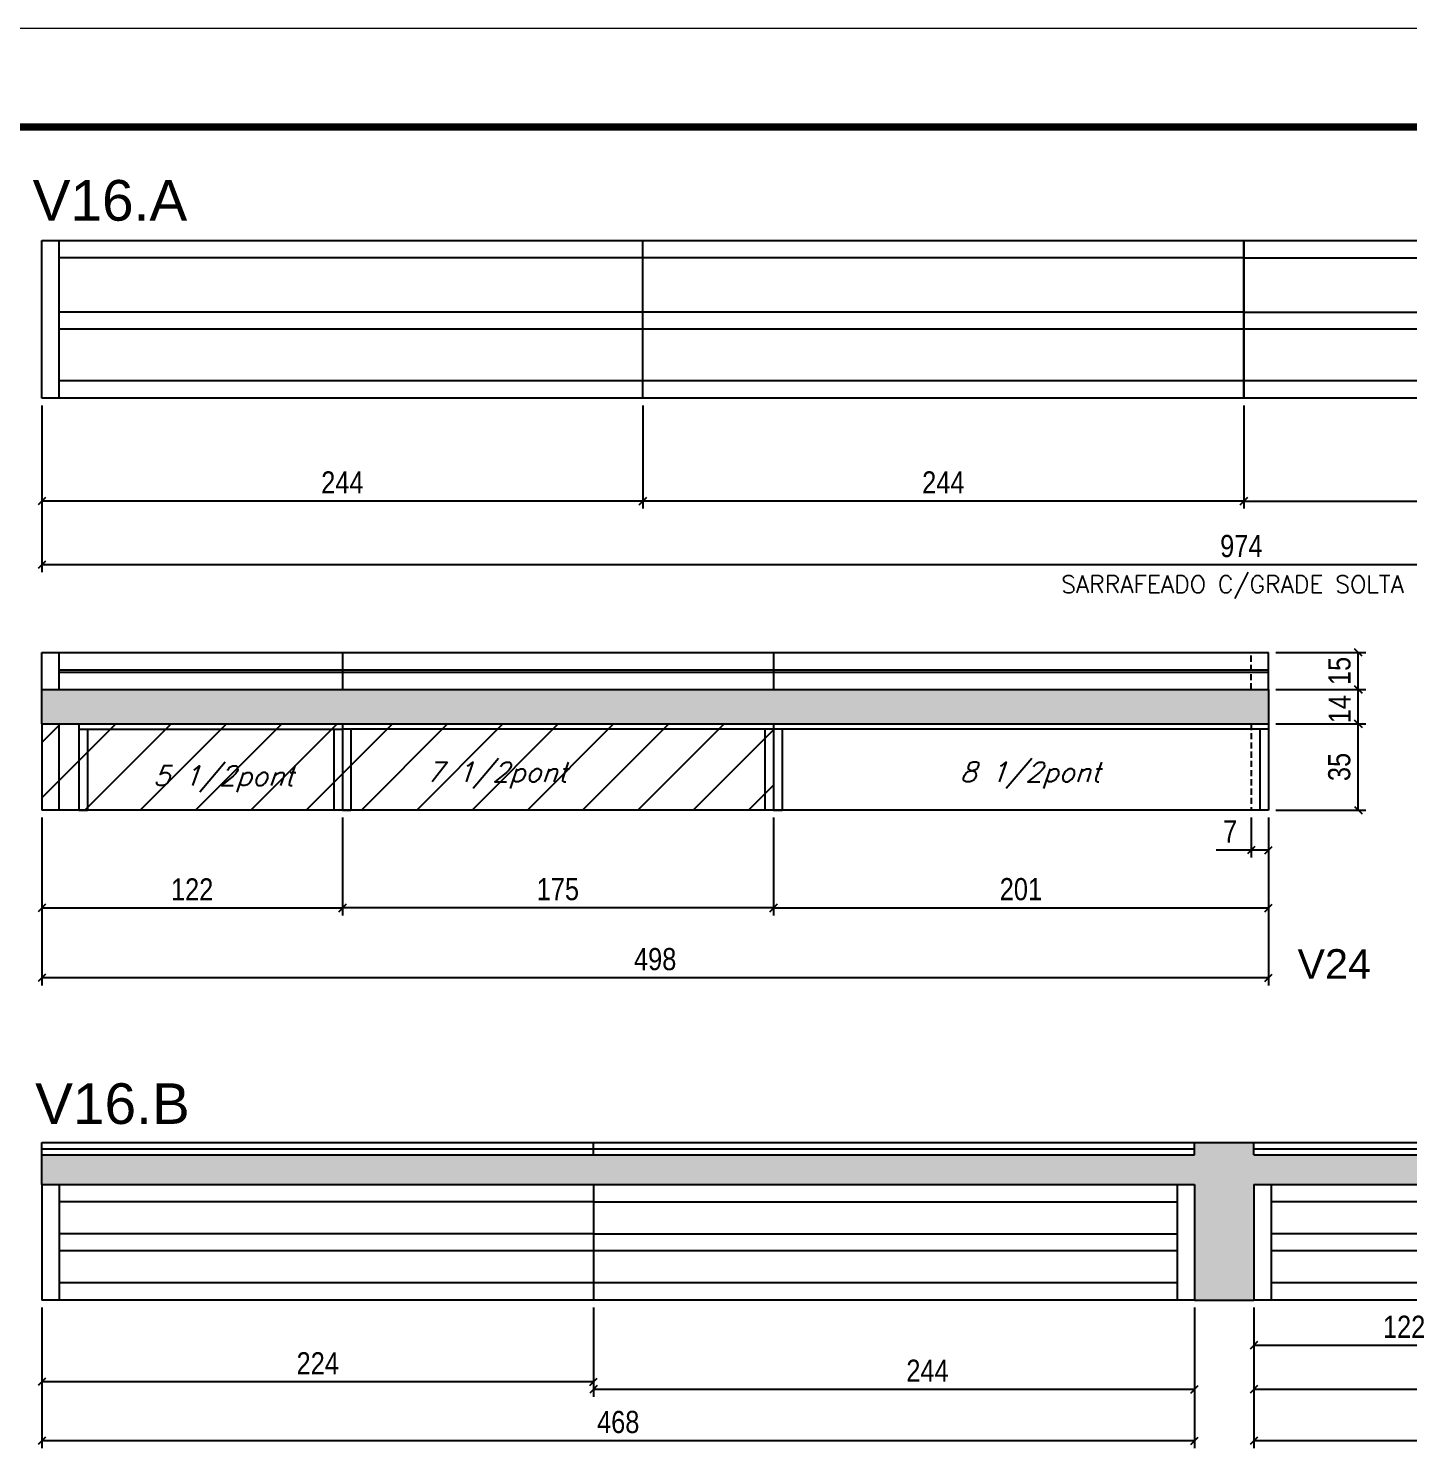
# Model space of a CAD drawing. Extents: x -10448 to -1189, y -11772 to 17235.
# Drawn here: x -6837 to -6277, y 10523 to 11101 of the extents above; entities that cross this region are included whole.
import ezdxf

# ---------------------------------------------------------------- set-up
doc = ezdxf.new("R2010")
doc.units = 0
doc.linetypes.add('DASHED', pattern=[0.75, 0.5, -0.25])
doc.linetypes.add('HIDDEN', pattern=[0.375, 0.25, -0.125])
for name, color, linetype in [('5', 5, 'Continuous'), ('COTA', 241, 'Continuous'), ('NOMENCLATURA', 7, 'Continuous'), ('Painéis', 200, 'Continuous'), ('Reaproveitamento', 251, 'Continuous'), ('SARR_2.2x7', 40, 'Continuous'), ('SARR_3.5x7', 81, 'Continuous'), ('SARR_EDITAR', 141, 'Continuous'), ('texto', 7, 'Continuous')]:
    doc.layers.add(name, color=color, linetype=linetype)
doc.layers.add('Folhas', color=255, linetype='Continuous', lineweight=9)
doc.layers.add('SARRAFO DE PRESSAO', color=251, linetype='DASHED', lineweight=9)
doc.styles.add('COTA TECNICA', font='techl___.ttf', dxfattribs={"height": 10})
doc.styles.add('COTA TECNICA-50', font='techl___.ttf', dxfattribs={"height": 9})
doc.styles.add('Romans', font='romans.shx')
doc.styles.get("Standard").update_dxf_attribs({"font": 'arial.ttf'})
doc.dimstyles.new('COTA PAINEL-50', dxfattribs={"dimtxt": 9, "dimasz": 3, "dimexe": 3, "dimexo": 3, "dimgap": 3, "dimtad": 1, "dimdec": 1, "dimzin": 12, "dimdsep": 46, "dimtxsty": 'COTA TECNICA-50', "dimblk1": 'OBLIQUE', "dimblk2": 'OBLIQUE', "dimsah": 1, "dimcen": 0.9, "dimclrd": 4, "dimclre": 4, "dimclrt": 240, "dimadec": 1, "dimazin": 3, "dimtfac": 1, "dimtdec": 1, "dimtmove": 0, "dimatfit": 3, "dimfxl": 1, "dimtolj": 1, "dimtzin": 12, "dimarcsym": 0})
doc.dimstyles.new('PAINEL', dxfattribs={"dimtxt": 10, "dimasz": 3, "dimexe": 3, "dimexo": 3, "dimgap": 3, "dimtad": 1, "dimdec": 1, "dimzin": 12, "dimdsep": 46, "dimtxsty": 'COTA TECNICA', "dimblk1": 'OBLIQUE', "dimblk2": 'OBLIQUE', "dimsah": 1, "dimcen": 0.9, "dimclrd": 4, "dimclre": 4, "dimclrt": 240, "dimadec": 1, "dimazin": 3, "dimtfac": 1, "dimtdec": 1, "dimtmove": 0, "dimatfit": 3, "dimfxl": 1, "dimtolj": 1, "dimtzin": 12, "dimarcsym": 0})
pattern_1 = [(50, (-139469.2827, -18395.9775), (5.46554007, -0.47817257), [0.5715, -6.2865]), (355, (-139469.2827, -18395.9775), (-1.05730264, 5.73170536), [0.4572, -5.02921753]), (100.4514447, (-139468.827, -18396.0174), (4.40823741, 5.25353256), [0.48570026, -5.34270734]), (46.1842, (-139469.283, -18394.4535), (8.13237123, -1.26126984), [0.85725, -9.42975]), (96.6355576, (-139468.605, -18394.559), (7.122124, 7.42278374), [0.7285507, -8.01406824]), (351.184151, (-139469.283, -18394.4535), (7.122124, 7.42278374), [0.685799, -7.54379196]), (21, (-139468.5207, -18394.8345), (4.54843174, -3.06795595), [0.5715, -6.2865]), (326, (-139468.5207, -18394.8345), (1.85406085, 5.52563898), [0.4572, -5.0292]), (71.451445, (-139468.1417, -18395.09), (6.40249258, 2.45768307), [0.48570026, -5.34269813]), (37.5, (-139469.2827, -18395.9775), (0.092658098, 2.536651166), [0, -4.96824, 0, -5.1054, 0, -5.04825]), (7.5, (-139469.2827, -18395.9775), (2.004589875, 3.005417245), [0, -2.91084, 0, -4.85394, 0, -1.92405]), (327.5, (-139470.982, -18395.9775), (4.067717855, -0.17186232), [0, -1.905, 0, -5.9436, 0, -7.8867]), (317.5, (-139471.744, -18395.9775), (4.44387544, 0.76279473), [0, -2.4765, 0, -3.94716, 0, -5.6007])]
pattern_2 = [(45, (-139469.283, -18395.978), (-11.2253202, 11.2253202), [])]

# ---------------------------------------------------------------- blocks, each defined once
blk = doc.blocks.new('9999999999')
at = {"layer": 'Folhas'}
blk.add_lwpolyline([(98138.98, 34190.21), (99623.98, 34190.21), (99623.98, 35240.21), (98138.98, 35240.21)], close=True, dxfattribs=at)
at = {"layer": 'Folhas', "color": 30, "const_width": 3}
blk.add_lwpolyline([(98213.98, 34230.21), (99583.98, 34230.21), (99583.98, 35200.21), (98213.98, 35200.21)], close=True, dxfattribs=at)
blk = doc.blocks.new('_Oblique')
at = {"color": 0, "linetype": 'ByBlock', "lineweight": -2}
blk.add_line((-0.5, -0.5), (0.5, 0.5), dxfattribs=at)
blk = doc.blocks.new('*D413')
at = {"layer": 'COTA', "color": 4, "linetype": 'ByBlock', "lineweight": -2, "transparency": 16777216}
for p, q in [((-6831.78, 10582.02), (-6831.78, 10548.85)), ((-6607.78, 10582.02), (-6607.78, 10548.85)), ((-6607.78, 10551.85), (-6831.78, 10551.85))]:
    blk.add_line(p, q, dxfattribs=at)
at = {"layer": 'Defpoints', "color": 0, "linetype": 'ByBlock', "transparency": 16777216}
for p in [(-6831.78, 10585.02), (-6607.78, 10585.02), (-6831.78, 10551.85)]:
    blk.add_point(p, dxfattribs=at)
at = {"layer": 'COTA', "color": 4, "linetype": 'ByBlock', "lineweight": -2, "transparency": 16777216, "xscale": 3, "yscale": 3, "zscale": 3, "rotation": 180}
blk.add_blockref('_Oblique', (-6831.78, 10551.85), dxfattribs=at)
at = {"layer": 'COTA', "color": 4, "linetype": 'ByBlock', "lineweight": -2, "transparency": 16777216, "xscale": 3, "yscale": 3, "zscale": 3}
blk.add_blockref('_Oblique', (-6607.78, 10551.85), dxfattribs=at)
at = {"layer": 'COTA', "color": 240, "linetype": 'ByBlock', "transparency": 16777216, "insert": (-6719.78, 10559.41), "char_height": 9, "attachment_point": 5, "style": 'COTA TECNICA-50'}
blk.add_mtext('\\A1;224', dxfattribs=at)
blk = doc.blocks.new('*D414')
at = {"layer": 'COTA', "color": 4, "linetype": 'ByBlock', "lineweight": -2, "transparency": 16777216}
for p, q in [((-6607.78, 10582.02), (-6607.78, 10545.85)), ((-6363.78, 10582.02), (-6363.78, 10545.85)), ((-6607.78, 10548.85), (-6363.78, 10548.85))]:
    blk.add_line(p, q, dxfattribs=at)
at = {"layer": 'Defpoints', "color": 0, "linetype": 'ByBlock', "transparency": 16777216}
for p in [(-6607.78, 10585.02), (-6363.78, 10585.02), (-6363.78, 10548.85)]:
    blk.add_point(p, dxfattribs=at)
at = {"layer": 'COTA', "color": 4, "linetype": 'ByBlock', "lineweight": -2, "transparency": 16777216, "xscale": 3, "yscale": 3, "zscale": 3, "rotation": 180}
blk.add_blockref('_Oblique', (-6607.78, 10548.85), dxfattribs=at)
at = {"layer": 'COTA', "color": 4, "linetype": 'ByBlock', "lineweight": -2, "transparency": 16777216, "xscale": 3, "yscale": 3, "zscale": 3}
blk.add_blockref('_Oblique', (-6363.78, 10548.85), dxfattribs=at)
at = {"layer": 'COTA', "color": 240, "linetype": 'ByBlock', "transparency": 16777216, "insert": (-6472.2, 10556.41), "char_height": 9, "attachment_point": 5, "style": 'COTA TECNICA-50'}
blk.add_mtext('\\A1;244', dxfattribs=at)
blk = doc.blocks.new('*D1485')
at = {"layer": 'COTA', "color": 4, "linetype": 'ByBlock', "lineweight": -2, "transparency": 16777216}
for p, q in [((-6831.78, 10582.02), (-6831.78, 10524.92)), ((-6363.78, 10582.02), (-6363.78, 10524.92)), ((-6363.78, 10527.92), (-6831.78, 10527.92))]:
    blk.add_line(p, q, dxfattribs=at)
at = {"layer": 'Defpoints', "color": 0, "linetype": 'ByBlock', "transparency": 16777216}
for p in [(-6831.78, 10585.02), (-6363.78, 10585.02), (-6831.78, 10527.92)]:
    blk.add_point(p, dxfattribs=at)
at = {"layer": 'COTA', "color": 4, "linetype": 'ByBlock', "lineweight": -2, "transparency": 16777216, "xscale": 3, "yscale": 3, "zscale": 3, "rotation": 180}
blk.add_blockref('_Oblique', (-6831.78, 10527.92), dxfattribs=at)
at = {"layer": 'COTA', "color": 4, "linetype": 'ByBlock', "lineweight": -2, "transparency": 16777216, "xscale": 3, "yscale": 3, "zscale": 3}
blk.add_blockref('_Oblique', (-6363.78, 10527.92), dxfattribs=at)
at = {"layer": 'COTA', "color": 240, "linetype": 'ByBlock', "transparency": 16777216, "insert": (-6597.78, 10535.53), "char_height": 9, "attachment_point": 5, "style": 'COTA TECNICA-50'}
blk.add_mtext('\\A1;468', dxfattribs=at)
blk = doc.blocks.new('*D417')
at = {"layer": 'COTA', "color": 4, "linetype": 'ByBlock', "lineweight": -2, "transparency": 16777216}
for p, q in [((-6339.69, 10582.02), (-6339.69, 10563.7)), ((-6217.69, 10582.02), (-6217.69, 10563.7)), ((-6217.69, 10566.7), (-6339.69, 10566.7))]:
    blk.add_line(p, q, dxfattribs=at)
at = {"layer": 'Defpoints', "color": 0, "linetype": 'ByBlock', "transparency": 16777216}
for p in [(-6339.69, 10585.02), (-6217.69, 10585.02), (-6339.69, 10566.7)]:
    blk.add_point(p, dxfattribs=at)
at = {"layer": 'COTA', "color": 4, "linetype": 'ByBlock', "lineweight": -2, "transparency": 16777216, "xscale": 3, "yscale": 3, "zscale": 3, "rotation": 180}
blk.add_blockref('_Oblique', (-6339.69, 10566.7), dxfattribs=at)
at = {"layer": 'COTA', "color": 4, "linetype": 'ByBlock', "lineweight": -2, "transparency": 16777216, "xscale": 3, "yscale": 3, "zscale": 3}
blk.add_blockref('_Oblique', (-6217.69, 10566.7), dxfattribs=at)
at = {"layer": 'COTA', "color": 240, "linetype": 'ByBlock', "transparency": 16777216, "insert": (-6278.69, 10574.25), "char_height": 9, "attachment_point": 5, "style": 'COTA TECNICA-50'}
blk.add_mtext('\\A1;122', dxfattribs=at)
blk = doc.blocks.new('*D1487')
at = {"layer": 'COTA', "color": 4, "linetype": 'ByBlock', "lineweight": -2, "transparency": 16777216}
for p, q in [((-6339.69, 10582.02), (-6339.69, 10524.92)), ((-5882.19, 10582.02), (-5882.19, 10524.92)), ((-5882.19, 10527.92), (-6339.69, 10527.92))]:
    blk.add_line(p, q, dxfattribs=at)
at = {"layer": 'Defpoints', "color": 0, "linetype": 'ByBlock', "transparency": 16777216}
for p in [(-6339.69, 10585.02), (-5882.19, 10585.02), (-6339.69, 10527.92)]:
    blk.add_point(p, dxfattribs=at)
at = {"layer": 'COTA', "color": 4, "linetype": 'ByBlock', "lineweight": -2, "transparency": 16777216, "xscale": 3, "yscale": 3, "zscale": 3, "rotation": 180}
blk.add_blockref('_Oblique', (-6339.69, 10527.92), dxfattribs=at)
at = {"layer": 'COTA', "color": 4, "linetype": 'ByBlock', "lineweight": -2, "transparency": 16777216, "xscale": 3, "yscale": 3, "zscale": 3}
blk.add_blockref('_Oblique', (-5882.19, 10527.92), dxfattribs=at)
at = {"layer": 'COTA', "color": 240, "linetype": 'ByBlock', "transparency": 16777216, "insert": (-6110.94, 10535.52), "char_height": 9, "attachment_point": 5, "style": 'COTA TECNICA-50'}
blk.add_mtext('\\A1;457.5', dxfattribs=at)
blk = doc.blocks.new('*D422')
at = {"layer": 'COTA', "color": 4, "linetype": 'ByBlock', "lineweight": -2, "transparency": 16777216}
for p, q in [((-6709.78, 10781.02), (-6709.78, 10741.27)), ((-6534.78, 10781.02), (-6534.78, 10741.27)), ((-6534.78, 10744.27), (-6709.78, 10744.27))]:
    blk.add_line(p, q, dxfattribs=at)
at = {"layer": 'Defpoints', "color": 0, "linetype": 'ByBlock', "transparency": 16777216}
for p in [(-6709.78, 10784.02), (-6534.78, 10784.02), (-6709.78, 10744.27)]:
    blk.add_point(p, dxfattribs=at)
at = {"layer": 'COTA', "color": 4, "linetype": 'ByBlock', "lineweight": -2, "transparency": 16777216, "xscale": 3, "yscale": 3, "zscale": 3, "rotation": 180}
blk.add_blockref('_Oblique', (-6709.78, 10744.27), dxfattribs=at)
at = {"layer": 'COTA', "color": 4, "linetype": 'ByBlock', "lineweight": -2, "transparency": 16777216, "xscale": 3, "yscale": 3, "zscale": 3}
blk.add_blockref('_Oblique', (-6534.78, 10744.27), dxfattribs=at)
at = {"layer": 'COTA', "color": 240, "linetype": 'ByBlock', "transparency": 16777216, "insert": (-6622.28, 10751.87), "char_height": 9, "attachment_point": 5, "style": 'COTA TECNICA-50'}
blk.add_mtext('\\A1;175', dxfattribs=at)
blk = doc.blocks.new('*D423')
at = {"layer": 'COTA', "color": 4, "linetype": 'ByBlock', "lineweight": -2, "transparency": 16777216}
for p, q in [((-6534.78, 10781.02), (-6534.78, 10741.27)), ((-6333.78, 10781.02), (-6333.78, 10741.27)), ((-6534.78, 10744.27), (-6333.78, 10744.27))]:
    blk.add_line(p, q, dxfattribs=at)
at = {"layer": 'Defpoints', "color": 0, "linetype": 'ByBlock', "transparency": 16777216}
for p in [(-6534.78, 10784.02), (-6333.78, 10784.02), (-6333.78, 10744.27)]:
    blk.add_point(p, dxfattribs=at)
at = {"layer": 'COTA', "color": 4, "linetype": 'ByBlock', "lineweight": -2, "transparency": 16777216, "xscale": 3, "yscale": 3, "zscale": 3, "rotation": 180}
blk.add_blockref('_Oblique', (-6534.78, 10744.27), dxfattribs=at)
at = {"layer": 'COTA', "color": 4, "linetype": 'ByBlock', "lineweight": -2, "transparency": 16777216, "xscale": 3, "yscale": 3, "zscale": 3}
blk.add_blockref('_Oblique', (-6333.78, 10744.27), dxfattribs=at)
at = {"layer": 'COTA', "color": 240, "linetype": 'ByBlock', "transparency": 16777216, "insert": (-6434.28, 10751.86), "char_height": 9, "attachment_point": 5, "style": 'COTA TECNICA-50'}
blk.add_mtext('\\A1;201', dxfattribs=at)
blk = doc.blocks.new('*D425')
at = {"layer": 'COTA', "color": 4, "linetype": 'ByBlock', "lineweight": -2, "transparency": 16777216}
for p, q in [((-6831.78, 10781.02), (-6831.78, 10741.27)), ((-6709.78, 10781.02), (-6709.78, 10741.27)), ((-6831.78, 10744.27), (-6709.78, 10744.27))]:
    blk.add_line(p, q, dxfattribs=at)
at = {"layer": 'Defpoints', "color": 0, "linetype": 'ByBlock', "transparency": 16777216}
for p in [(-6831.78, 10784.02), (-6709.78, 10784.02), (-6709.78, 10744.27)]:
    blk.add_point(p, dxfattribs=at)
at = {"layer": 'COTA', "color": 4, "linetype": 'ByBlock', "lineweight": -2, "transparency": 16777216, "xscale": 3, "yscale": 3, "zscale": 3, "rotation": 180}
blk.add_blockref('_Oblique', (-6831.78, 10744.27), dxfattribs=at)
at = {"layer": 'COTA', "color": 4, "linetype": 'ByBlock', "lineweight": -2, "transparency": 16777216, "xscale": 3, "yscale": 3, "zscale": 3}
blk.add_blockref('_Oblique', (-6709.78, 10744.27), dxfattribs=at)
at = {"layer": 'COTA', "color": 240, "linetype": 'ByBlock', "transparency": 16777216, "insert": (-6770.78, 10751.82), "char_height": 9, "attachment_point": 5, "style": 'COTA TECNICA-50'}
blk.add_mtext('\\A1;122', dxfattribs=at)
blk = doc.blocks.new('*D426')
at = {"layer": 'COTA', "color": 4, "linetype": 'ByBlock', "lineweight": -2, "transparency": 16777216}
for p, q in [((-6831.78, 10948.24), (-6831.78, 10906.49)), ((-6587.78, 10948.24), (-6587.78, 10906.49)), ((-6587.78, 10909.49), (-6831.78, 10909.49))]:
    blk.add_line(p, q, dxfattribs=at)
at = {"layer": 'Defpoints', "color": 0, "linetype": 'ByBlock', "transparency": 16777216}
for p in [(-6831.78, 10951.24), (-6587.78, 10951.24), (-6831.78, 10909.49)]:
    blk.add_point(p, dxfattribs=at)
at = {"layer": 'COTA', "color": 4, "linetype": 'ByBlock', "lineweight": -2, "transparency": 16777216, "xscale": 3, "yscale": 3, "zscale": 3, "rotation": 180}
blk.add_blockref('_Oblique', (-6831.78, 10909.49), dxfattribs=at)
at = {"layer": 'COTA', "color": 4, "linetype": 'ByBlock', "lineweight": -2, "transparency": 16777216, "xscale": 3, "yscale": 3, "zscale": 3}
blk.add_blockref('_Oblique', (-6587.78, 10909.49), dxfattribs=at)
at = {"layer": 'COTA', "color": 240, "linetype": 'ByBlock', "transparency": 16777216, "insert": (-6709.78, 10917.06), "char_height": 9, "attachment_point": 5, "style": 'COTA TECNICA-50'}
blk.add_mtext('\\A1;244', dxfattribs=at)
blk = doc.blocks.new('*D427')
at = {"layer": 'COTA', "color": 4, "linetype": 'ByBlock', "lineweight": -2, "transparency": 16777216}
for p, q in [((-6343.78, 10948.24), (-6343.78, 10906.49)), ((-6099.78, 10948.24), (-6099.78, 10906.49)), ((-6343.78, 10909.49), (-6099.78, 10909.49))]:
    blk.add_line(p, q, dxfattribs=at)
at = {"layer": 'Defpoints', "color": 0, "linetype": 'ByBlock', "transparency": 16777216}
for p in [(-6343.78, 10951.24), (-6099.78, 10951.24), (-6099.78, 10909.49)]:
    blk.add_point(p, dxfattribs=at)
at = {"layer": 'COTA', "color": 4, "linetype": 'ByBlock', "lineweight": -2, "transparency": 16777216, "xscale": 3, "yscale": 3, "zscale": 3, "rotation": 180}
blk.add_blockref('_Oblique', (-6343.78, 10909.49), dxfattribs=at)
at = {"layer": 'COTA', "color": 4, "linetype": 'ByBlock', "lineweight": -2, "transparency": 16777216, "xscale": 3, "yscale": 3, "zscale": 3}
blk.add_blockref('_Oblique', (-6099.78, 10909.49), dxfattribs=at)
at = {"layer": 'COTA', "color": 240, "linetype": 'ByBlock', "transparency": 16777216, "insert": (-6221.78, 10917.06), "char_height": 9, "attachment_point": 5, "style": 'COTA TECNICA-50'}
blk.add_mtext('\\A1;244', dxfattribs=at)
blk = doc.blocks.new('*D1488')
at = {"layer": 'COTA', "color": 4, "linetype": 'ByBlock', "lineweight": -2, "transparency": 16777216}
for p, q in [((-6587.78, 10948.24), (-6587.78, 10906.49)), ((-6343.78, 10948.24), (-6343.78, 10906.49)), ((-6343.78, 10909.49), (-6587.78, 10909.49))]:
    blk.add_line(p, q, dxfattribs=at)
at = {"layer": 'Defpoints', "color": 0, "linetype": 'ByBlock', "transparency": 16777216}
for p in [(-6587.78, 10951.24), (-6343.78, 10951.24), (-6587.78, 10909.49)]:
    blk.add_point(p, dxfattribs=at)
at = {"layer": 'COTA', "color": 4, "linetype": 'ByBlock', "lineweight": -2, "transparency": 16777216, "xscale": 3, "yscale": 3, "zscale": 3, "rotation": 180}
blk.add_blockref('_Oblique', (-6587.78, 10909.49), dxfattribs=at)
at = {"layer": 'COTA', "color": 4, "linetype": 'ByBlock', "lineweight": -2, "transparency": 16777216, "xscale": 3, "yscale": 3, "zscale": 3}
blk.add_blockref('_Oblique', (-6343.78, 10909.49), dxfattribs=at)
at = {"layer": 'COTA', "color": 240, "linetype": 'ByBlock', "transparency": 16777216, "insert": (-6465.78, 10917.06), "char_height": 9, "attachment_point": 5, "style": 'COTA TECNICA-50'}
blk.add_mtext('\\A1;244', dxfattribs=at)
blk = doc.blocks.new('*D1489')
at = {"layer": 'COTA', "color": 4, "linetype": 'ByBlock', "lineweight": -2, "transparency": 16777216}
for p, q in [((-6831.78, 10781.02), (-6831.78, 10712.87)), ((-6333.78, 10781.02), (-6333.78, 10712.87)), ((-6333.78, 10715.87), (-6831.78, 10715.87))]:
    blk.add_line(p, q, dxfattribs=at)
at = {"layer": 'Defpoints', "color": 0, "linetype": 'ByBlock', "transparency": 16777216}
for p in [(-6831.78, 10784.02), (-6333.78, 10784.02), (-6831.78, 10715.87)]:
    blk.add_point(p, dxfattribs=at)
at = {"layer": 'COTA', "color": 4, "linetype": 'ByBlock', "lineweight": -2, "transparency": 16777216, "xscale": 3, "yscale": 3, "zscale": 3, "rotation": 180}
blk.add_blockref('_Oblique', (-6831.78, 10715.87), dxfattribs=at)
at = {"layer": 'COTA', "color": 4, "linetype": 'ByBlock', "lineweight": -2, "transparency": 16777216, "xscale": 3, "yscale": 3, "zscale": 3}
blk.add_blockref('_Oblique', (-6333.78, 10715.87), dxfattribs=at)
at = {"layer": 'COTA', "color": 240, "linetype": 'ByBlock', "transparency": 16777216, "insert": (-6582.78, 10723.46), "char_height": 9, "attachment_point": 5, "style": 'COTA TECNICA-50'}
blk.add_mtext('\\A1;498', dxfattribs=at)
blk = doc.blocks.new('*D1490')
at = {"layer": 'COTA', "color": 4, "linetype": 'ByBlock', "lineweight": -2, "transparency": 16777216}
for p, q in [((-6831.78, 10948.24), (-6831.78, 10880.59)), ((-5857.78, 10948.24), (-5857.78, 10880.59)), ((-5857.78, 10883.59), (-6831.78, 10883.59))]:
    blk.add_line(p, q, dxfattribs=at)
at = {"layer": 'Defpoints', "color": 0, "linetype": 'ByBlock', "transparency": 16777216}
for p in [(-6831.78, 10951.24), (-5857.78, 10951.24), (-6831.78, 10883.59)]:
    blk.add_point(p, dxfattribs=at)
at = {"layer": 'COTA', "color": 4, "linetype": 'ByBlock', "lineweight": -2, "transparency": 16777216, "xscale": 3, "yscale": 3, "zscale": 3, "rotation": 180}
blk.add_blockref('_Oblique', (-6831.78, 10883.59), dxfattribs=at)
at = {"layer": 'COTA', "color": 4, "linetype": 'ByBlock', "lineweight": -2, "transparency": 16777216, "xscale": 3, "yscale": 3, "zscale": 3}
blk.add_blockref('_Oblique', (-5857.78, 10883.59), dxfattribs=at)
at = {"layer": 'COTA', "color": 240, "linetype": 'ByBlock', "transparency": 16777216, "insert": (-6344.78, 10891.18), "char_height": 9, "attachment_point": 5, "style": 'COTA TECNICA-50'}
blk.add_mtext('\\A1;974', dxfattribs=at)
blk = doc.blocks.new('*D1492')
at = {"layer": 'COTA', "color": 4, "linetype": 'ByBlock', "lineweight": -2, "transparency": 16777216}
for p, q in [((-6340.78, 10781.02), (-6340.78, 10764.76)), ((-6333.78, 10781.02), (-6333.78, 10764.76)), ((-6340.78, 10767.76), (-6354.94, 10767.76)), ((-6333.78, 10767.76), (-6340.78, 10767.76))]:
    blk.add_line(p, q, dxfattribs=at)
at = {"layer": 'Defpoints', "color": 0, "linetype": 'ByBlock', "transparency": 16777216}
for p in [(-6340.78, 10784.02), (-6333.78, 10784.02), (-6340.78, 10767.76)]:
    blk.add_point(p, dxfattribs=at)
at = {"layer": 'COTA', "color": 4, "linetype": 'ByBlock', "lineweight": -2, "transparency": 16777216, "xscale": 3, "yscale": 3, "zscale": 3, "rotation": 180}
blk.add_blockref('_Oblique', (-6340.78, 10767.76), dxfattribs=at)
at = {"layer": 'COTA', "color": 4, "linetype": 'ByBlock', "lineweight": -2, "transparency": 16777216, "xscale": 3, "yscale": 3, "zscale": 3}
blk.add_blockref('_Oblique', (-6333.78, 10767.76), dxfattribs=at)
at = {"layer": 'COTA', "color": 240, "linetype": 'ByBlock', "transparency": 16777216, "insert": (-6349.36, 10775.33), "char_height": 9, "attachment_point": 5, "style": 'COTA TECNICA-50'}
blk.add_mtext('\\A1;7', dxfattribs=at)
blk = doc.blocks.new('*D1493')
at = {"layer": 'COTA', "color": 4, "linetype": 'ByBlock', "lineweight": -2, "transparency": 16777216}
for p, q in [((-6330.78, 10819.02), (-6294.28, 10819.02)), ((-6297.28, 10784.02), (-6297.28, 10819.02)), ((-6330.78, 10784.02), (-6294.28, 10784.02))]:
    blk.add_line(p, q, dxfattribs=at)
at = {"layer": 'Defpoints', "color": 0, "linetype": 'ByBlock', "transparency": 16777216}
for p in [(-6333.78, 10819.02), (-6297.28, 10819.02), (-6333.78, 10784.02)]:
    blk.add_point(p, dxfattribs=at)
at = {"layer": 'COTA', "color": 4, "linetype": 'ByBlock', "lineweight": -2, "transparency": 16777216, "xscale": 3, "yscale": 3, "zscale": 3}
for p, rotation in [((-6297.28, 10819.02), 90), ((-6297.28, 10784.02), 270)]:
    blk.add_blockref('_Oblique', p, dxfattribs=dict(at, rotation=rotation))
at = {"layer": 'COTA', "color": 240, "linetype": 'ByBlock', "transparency": 16777216, "insert": (-6304.98, 10801.52), "char_height": 9, "attachment_point": 5, "rotation": 90, "style": 'COTA TECNICA-50'}
blk.add_mtext('\\A1;35', dxfattribs=at)
blk = doc.blocks.new('*D1494')
at = {"layer": 'COTA', "color": 4, "linetype": 'ByBlock', "lineweight": -2, "transparency": 16777216}
for p, q in [((-6330.78, 10833.02), (-6294.28, 10833.02)), ((-6297.28, 10819.02), (-6297.28, 10833.02)), ((-6330.78, 10819.02), (-6294.28, 10819.02))]:
    blk.add_line(p, q, dxfattribs=at)
at = {"layer": 'Defpoints', "color": 0, "linetype": 'ByBlock', "transparency": 16777216}
for p in [(-6333.78, 10833.02), (-6297.28, 10833.02), (-6333.78, 10819.02)]:
    blk.add_point(p, dxfattribs=at)
at = {"layer": 'COTA', "color": 4, "linetype": 'ByBlock', "lineweight": -2, "transparency": 16777216, "xscale": 3, "yscale": 3, "zscale": 3}
for p, rotation in [((-6297.28, 10833.02), 90), ((-6297.28, 10819.02), 270)]:
    blk.add_blockref('_Oblique', p, dxfattribs=dict(at, rotation=rotation))
at = {"layer": 'COTA', "color": 240, "linetype": 'ByBlock', "transparency": 16777216, "insert": (-6304.85, 10825.02), "char_height": 9, "attachment_point": 5, "rotation": 90, "style": 'COTA TECNICA-50'}
blk.add_mtext('\\A1;14', dxfattribs=at)
blk = doc.blocks.new('*D1495')
at = {"layer": 'COTA', "color": 4, "linetype": 'ByBlock', "lineweight": -2, "transparency": 16777216}
for p, q in [((-6330.78, 10848.02), (-6294.28, 10848.02)), ((-6297.28, 10833.02), (-6297.28, 10848.02)), ((-6330.78, 10833.02), (-6294.28, 10833.02))]:
    blk.add_line(p, q, dxfattribs=at)
at = {"layer": 'Defpoints', "color": 0, "linetype": 'ByBlock', "transparency": 16777216}
for p in [(-6333.78, 10848.02), (-6297.28, 10848.02), (-6333.78, 10833.02)]:
    blk.add_point(p, dxfattribs=at)
at = {"layer": 'COTA', "color": 4, "linetype": 'ByBlock', "lineweight": -2, "transparency": 16777216, "xscale": 3, "yscale": 3, "zscale": 3}
for p, rotation in [((-6297.28, 10848.02), 90), ((-6297.28, 10833.02), 270)]:
    blk.add_blockref('_Oblique', p, dxfattribs=dict(at, rotation=rotation))
at = {"layer": 'COTA', "color": 240, "linetype": 'ByBlock', "transparency": 16777216, "insert": (-6304.88, 10840.52), "char_height": 9, "attachment_point": 5, "rotation": 90, "style": 'COTA TECNICA-50'}
blk.add_mtext('\\A1;15', dxfattribs=at)
blk = doc.blocks.new('*D2225')
at = {"layer": 'COTA', "color": 4, "lineweight": -2, "transparency": 16777216}
for p, q in [((-6339.69, 10582.02), (-6339.69, 10545.85)), ((-6126.19, 10582.02), (-6126.19, 10545.85)), ((-6339.69, 10548.85), (-6126.19, 10548.85))]:
    blk.add_line(p, q, dxfattribs=at)
at = {"layer": 'Defpoints', "color": 0, "transparency": 16777216}
for p in [(-6339.69, 10585.02), (-6126.19, 10585.02), (-6126.19, 10548.85)]:
    blk.add_point(p, dxfattribs=at)
at = {"layer": 'COTA', "color": 4, "lineweight": -2, "transparency": 16777216, "xscale": 3, "yscale": 3, "zscale": 3, "rotation": 180}
blk.add_blockref('_Oblique', (-6339.69, 10548.85), dxfattribs=at)
at = {"layer": 'COTA', "color": 4, "lineweight": -2, "transparency": 16777216, "xscale": 3, "yscale": 3, "zscale": 3}
blk.add_blockref('_Oblique', (-6126.19, 10548.85), dxfattribs=at)
at = {"layer": 'COTA', "color": 240, "transparency": 16777216, "insert": (-6232.94, 10557.06), "char_height": 10, "attachment_point": 5, "style": 'COTA TECNICA'}
blk.add_mtext('\\A1;213.5', dxfattribs=at)

msp = doc.modelspace()

# ---------------------------------------------------------------- hatches: boundary and pattern name
at = {"layer": 'COTA', "linetype": 'ByBlock'}
h = msp.add_hatch(dxfattribs=at)
h.set_pattern_fill('AR-CONC', color=256, scale=0.03)
h.set_pattern_definition(pattern_1)
h.paths.add_polyline_path([(-6831.78, 10833.02), (-6831.78, 10819.02), (-6333.78, 10819.02), (-6333.78, 10833.02)])
h = msp.add_hatch(dxfattribs=at)
h.set_pattern_fill('AR-CONC', color=256, scale=0.03)
h.set_pattern_definition(pattern_1)
h.paths.add_polyline_path([(-6363.78, 10585.02), (-6339.69, 10585.02), (-6339.69, 10632.02), (-5882.19, 10632.02), (-5882.19, 10644.02), (-6339.69, 10644.02), (-6339.69, 10649.02), (-6363.78, 10649.02), (-6363.78, 10644.02), (-6831.78, 10644.02), (-6831.78, 10632.02), (-6363.78, 10632.02)])
at = {"layer": 'Reaproveitamento', "linetype": 'ByBlock'}
h = msp.add_hatch(dxfattribs=at)
h.set_pattern_fill('ANSI31', color=256, scale=5)
h.set_pattern_definition(pattern_2)
h.paths.add_polyline_path([(-6831.78, 10819.02), (-6831.78, 10784.02), (-6709.78, 10784.02), (-6709.78, 10819.02)])
h = msp.add_hatch(dxfattribs=at)
h.set_pattern_fill('ANSI31', color=256, scale=5)
h.set_pattern_definition(pattern_2)
h.paths.add_polyline_path([(-6709.78, 10819.02), (-6709.78, 10784.02), (-6534.78, 10784.02), (-6534.78, 10819.02)])

# ---------------------------------------------------------------- linework, layer by layer
at = {"layer": 'COTA', "linetype": 'ByBlock'}
for p, q in [((-6831.78, 10819.02), (-6831.78, 10833.02)), ((-6333.78, 10833.02), (-6333.78, 10819.02)), ((-6363.78, 10649.02), (-6339.69, 10649.02)), ((-6831.78, 10632.02), (-6831.78, 10644.02)), ((-6363.78, 10585.02), (-6339.69, 10585.02))]:
    msp.add_line(p, q, dxfattribs=at)
at = {"layer": 'Painéis', "linetype": 'Continuous'}
for p, q in [((-6831.78, 10951.24), (-6831.78, 11015.24)), ((-6831.78, 11015.24), (-6343.78, 11015.24)), ((-6587.78, 10951.24), (-6587.78, 11015.24)), ((-6343.78, 10951.24), (-6343.78, 11015.24)), ((-6343.78, 11015.24), (-5857.78, 11015.24)), ((-6343.78, 11015.24), (-6343.78, 10951.24)), ((-6343.78, 10951.24), (-6831.78, 10951.24)), ((-5857.78, 10951.24), (-6343.78, 10951.24)), ((-6831.78, 10848.02), (-6333.78, 10848.02)), ((-6709.78, 10848.02), (-6709.78, 10833.02)), ((-6534.78, 10848.02), (-6534.78, 10833.02)), ((-6333.78, 10833.02), (-6333.78, 10848.02)), ((-6831.78, 10833.02), (-6333.78, 10833.02)), ((-6831.78, 10819.02), (-6333.78, 10819.02)), ((-6831.78, 10819.02), (-6831.78, 10784.02)), ((-6709.78, 10819.02), (-6709.78, 10784.02)), ((-6534.78, 10819.02), (-6534.78, 10784.02)), ((-6333.78, 10819.02), (-6333.78, 10784.02)), ((-6333.78, 10784.02), (-6831.78, 10784.02)), ((-6831.78, 10644.02), (-6831.78, 10649.02)), ((-6607.78, 10644.02), (-6607.78, 10649.02)), ((-6363.78, 10644.02), (-6363.78, 10649.02)), ((-6339.69, 10644.02), (-6339.69, 10649.02)), ((-6831.78, 10632.02), (-6831.78, 10585.02)), ((-6607.78, 10632.02), (-6607.78, 10585.02)), ((-6363.78, 10632.02), (-6363.78, 10585.02)), ((-6339.69, 10632.02), (-6339.69, 10585.02))]:
    msp.add_line(p, q, dxfattribs=at)
at = {"layer": 'Painéis', "linetype": 'ByBlock'}
msp.add_line((-6831.78, 10833.02), (-6831.78, 10848.02), dxfattribs=at)
at = {"layer": 'Painéis', "linetype": 'Continuous'}
for points in [[(-6831.78, 10649.02), (-6363.78, 10649.02)], [(-6339.69, 10649.02), (-5882.19, 10649.02)], [(-6831.78, 10644.02), (-6363.78, 10644.02)], [(-6339.69, 10644.02), (-5882.19, 10644.02)], [(-6831.78, 10632.02), (-6363.78, 10632.02)], [(-6339.69, 10632.02), (-5882.19, 10632.02)], [(-6363.78, 10585.02), (-6831.78, 10585.02)], [(-5882.19, 10585.02), (-6339.69, 10585.02)]]:
    msp.add_lwpolyline(points, dxfattribs=at)
at = {"layer": 'SARR_2.2x7', "linetype": 'Continuous'}
for p, q in [((-6824.78, 10951.24), (-6824.78, 11015.24)), ((-6587.78, 11008.24), (-6824.78, 11008.24)), ((-6343.78, 11008.24), (-6587.78, 11008.24)), ((-6587.78, 10986.24), (-6824.78, 10986.24)), ((-6343.78, 10986.24), (-6587.78, 10986.24)), ((-6587.78, 10979.24), (-6824.78, 10979.24)), ((-6343.78, 10979.24), (-6587.78, 10979.24)), ((-6587.78, 10958.24), (-6824.78, 10958.24)), ((-6343.78, 10958.24), (-6587.78, 10958.24)), ((-6824.78, 10833.02), (-6824.78, 10848.02)), ((-6824.78, 10841.02), (-6709.78, 10841.02)), ((-6824.78, 10840.02), (-6709.78, 10840.02)), ((-6709.78, 10841.02), (-6534.78, 10841.02)), ((-6709.78, 10840.02), (-6534.78, 10840.02)), ((-6534.78, 10841.02), (-6333.78, 10841.02)), ((-6534.78, 10840.02), (-6333.78, 10840.02)), ((-6824.78, 10784.02), (-6824.78, 10819.02)), ((-6816.78, 10816.82), (-6709.78, 10816.82)), ((-6534.78, 10816.82), (-6709.78, 10816.82)), ((-6333.78, 10816.82), (-6534.78, 10816.82)), ((-6824.78, 10632.02), (-6824.78, 10585.02)), ((-6370.78, 10632.02), (-6370.78, 10585.02)), ((-6332.69, 10632.02), (-6332.69, 10585.02)), ((-6607.78, 10625.02), (-6824.78, 10625.02)), ((-6126.19, 10625.02), (-6332.69, 10625.02)), ((-6607.78, 10612.02), (-6824.78, 10612.02)), ((-6126.19, 10612.02), (-6332.69, 10612.02)), ((-6607.78, 10605.02), (-6824.78, 10605.02)), ((-6126.19, 10605.02), (-6332.69, 10605.02)), ((-6607.78, 10592.02), (-6824.78, 10592.02)), ((-6126.19, 10592.02), (-6332.69, 10592.02))]:
    msp.add_line(p, q, dxfattribs=at)
at = {"layer": 'SARR_2.2x7', "linetype": 'HIDDEN', "ltscale": 10}
for p, q in [((-6340.78, 10833.02), (-6340.78, 10848.02)), ((-6340.78, 10819.02), (-6340.78, 10784.02))]:
    msp.add_line(p, q, dxfattribs=at)
at = {"layer": 'SARR_2.2x7', "linetype": 'Continuous'}
for points in [[(-6343.78, 11008.24), (-6099.78, 11008.24)], [(-6343.78, 10986.24), (-6099.78, 10986.24)], [(-6099.78, 10979.24), (-6343.78, 10979.24)], [(-6099.78, 10958.24), (-6343.78, 10958.24)], [(-6607.78, 10625.02), (-6370.78, 10625.02)], [(-6607.78, 10612.02), (-6370.78, 10612.02)], [(-6370.78, 10605.02), (-6607.78, 10605.02)], [(-6370.78, 10592.02), (-6607.78, 10592.02)]]:
    msp.add_lwpolyline(points, dxfattribs=at)
at = {"layer": 'SARR_3.5x7'}
for p, q in [((-6816.78, 10819.02), (-6816.78, 10784.02)), ((-6813.28, 10816.82), (-6813.28, 10784.02)), ((-6713.28, 10816.82), (-6713.28, 10784.02)), ((-6709.78, 10819.02), (-6709.78, 10784.02)), ((-6709.78, 10819.02), (-6709.78, 10784.02)), ((-6706.28, 10816.82), (-6706.28, 10784.02)), ((-6538.28, 10816.82), (-6538.28, 10784.02)), ((-6534.78, 10819.02), (-6534.78, 10784.02)), ((-6534.78, 10819.02), (-6534.78, 10784.02)), ((-6531.28, 10816.82), (-6531.28, 10784.02)), ((-6337.28, 10816.82), (-6337.28, 10784.02)), ((-6333.78, 10819.02), (-6333.78, 10784.02)), ((-6816.78, 10784.02), (-6813.28, 10784.02)), ((-6709.78, 10784.02), (-6713.28, 10784.02)), ((-6709.78, 10784.02), (-6706.28, 10784.02)), ((-6534.78, 10784.02), (-6538.28, 10784.02)), ((-6534.78, 10784.02), (-6531.28, 10784.02)), ((-6333.78, 10784.02), (-6337.28, 10784.02))]:
    msp.add_line(p, q, dxfattribs=at)
at = {"layer": 'SARR_EDITAR', "linetype": 'Continuous'}
for points in [[(-6831.78, 10646.52), (-6363.78, 10646.52)], [(-6339.69, 10646.52), (-6217.69, 10646.52)]]:
    msp.add_lwpolyline(points, dxfattribs=at)

# ---------------------------------------------------------------- block references
at = {"layer": 'SARRAFO DE PRESSAO', "color": 6, "linetype": 'ByBlock'}
msp.add_blockref('9999999999', (-105403.76, -24138.85), dxfattribs=at)

# ---------------------------------------------------------------- texts
at = {"layer": '5', "linetype": 'Continuous'}
msp.add_text('V24', height=12, rotation=359.99996, dxfattribs=at).set_placement((-6321.98, 10715.55))
at = {"layer": 'NOMENCLATURA', "linetype": 'Continuous'}
for s, p in [('V16.A', (-6835.55, 11023.33)), ('V16.B', (-6834.53, 10656.59))]:
    msp.add_text(s, height=16.5, dxfattribs=at).set_placement(p)
at = {"layer": 'Painéis', "color": 1, "insert": (-6348.33, 10874.56), "char_height": 7, "attachment_point": 5, "style": 'Romans'}
msp.add_mtext('\\A1;SARRAFEADO C/GRADE SOLTA', dxfattribs=at)
at = {"layer": 'texto', "color": 2, "char_height": 8, "attachment_point": 5, "style": 'Romans'}
for s, insert in [('{\\Q19;\\C256;5 1/2pont}', (-6758.06, 10796.62)), ('{\\Q19;\\C256;7 1/2pont}', (-6647.06, 10798.12)), ('{\\Q19;\\C256;8 1/2pont}', (-6430.56, 10798.12))]:
    msp.add_mtext(s, dxfattribs=dict(at, insert=insert))

# ---------------------------------------------------------------- dimensions: what is measured, and where the dimension line sits
at = {"layer": 'COTA', "linetype": 'ByBlock'}
for base, p1, p2, picture, middle in [((-6831.78, 10909.49), (-6587.78, 10951.24), (-6831.78, 10951.24), '*D426', (-6709.78, 10917.06)), ((-6709.78, 10744.27), (-6534.78, 10784.02), (-6709.78, 10784.02), '*D422', (-6622.28, 10751.87)), ((-6831.78, 10551.85), (-6607.78, 10585.02), (-6831.78, 10585.02), '*D413', (-6719.78, 10559.41)), ((-6831.78, 10527.92), (-6363.78, 10585.02), (-6831.78, 10585.02), '*D1485', (-6597.78, 10535.53)), ((-6339.69, 10566.7), (-6217.69, 10585.02), (-6339.69, 10585.02), '*D417', (-6278.69, 10574.25)), ((-6339.69, 10527.92), (-5882.19, 10585.02), (-6339.69, 10585.02), '*D1487', (-6110.94, 10535.52))]:
    dim = msp.add_linear_dim(base=base, p1=p1, p2=p2, angle=180, dimstyle='COTA PAINEL-50', override={"dimarcsym": 1}, dxfattribs=at)
    dim.commit()
    dim.dimension.update_dxf_attribs({"geometry": picture, "text_midpoint": middle})
for base, p1, p2, angle, picture, middle in [((-6831.78, 10883.59), (-5857.78, 10951.24), (-6831.78, 10951.24), 180, '*D1490', (-6344.78, 10891.18)), ((-6587.78, 10909.49), (-6343.78, 10951.24), (-6587.78, 10951.24), 180, '*D1488', (-6465.78, 10917.06)), ((-6297.28, 10848.02), (-6333.78, 10833.02), (-6333.78, 10848.02), 90, '*D1495', (-6304.88, 10840.52)), ((-6297.28, 10819.02), (-6333.78, 10784.02), (-6333.78, 10819.02), 90, '*D1493', (-6304.98, 10801.52)), ((-6831.78, 10715.87), (-6333.78, 10784.02), (-6831.78, 10784.02), 180, '*D1489', (-6582.78, 10723.46))]:
    dim = msp.add_linear_dim(base=base, p1=p1, p2=p2, angle=angle, dimstyle='COTA PAINEL-50', dxfattribs=at)
    dim.commit()
    dim.dimension.update_dxf_attribs({"geometry": picture, "text_midpoint": middle})
for base, p1, p2, picture, middle in [((-6099.78, 10909.49), (-6343.78, 10951.24), (-6099.78, 10951.24), '*D427', (-6221.78, 10909.49)), ((-6709.78, 10744.27), (-6831.78, 10784.02), (-6709.78, 10784.02), '*D425', (-6770.78, 10744.27)), ((-6333.78, 10744.27), (-6534.78, 10784.02), (-6333.78, 10784.02), '*D423', (-6434.28, 10744.27)), ((-6363.78, 10548.85), (-6607.78, 10585.02), (-6363.78, 10585.02), '*D414', (-6472.2, 10548.85))]:
    dim = msp.add_linear_dim(base=base, p1=p1, p2=p2, angle=180, dimstyle='COTA PAINEL-50', override={"dimarcsym": 1}, dxfattribs=at)
    dim.commit()
    dim.dimension.update_dxf_attribs({"geometry": picture, "text_midpoint": middle, "dimtype": 160})
dim = msp.add_linear_dim(base=(-6297.28, 10833.02), p1=(-6333.78, 10819.02), p2=(-6333.78, 10833.02), angle=90, dimstyle='COTA PAINEL-50', dxfattribs=at)
dim.commit()
dim.dimension.update_dxf_attribs({"geometry": '*D1494', "text_midpoint": (-6297.28, 10825.02), "dimtype": 160})
dim = msp.add_linear_dim(base=(-6340.78, 10767.76), p1=(-6333.78, 10784.02), p2=(-6340.78, 10784.02), dimstyle='COTA PAINEL-50', dxfattribs=at)
dim.commit()
dim.dimension.update_dxf_attribs({"geometry": '*D1492', "text_midpoint": (-6349.36, 10775.33)})
at = {"layer": 'COTA'}
dim = msp.add_linear_dim(base=(-6126.19, 10548.85), p1=(-6339.69, 10585.02), p2=(-6126.19, 10585.02), dimstyle='PAINEL', dxfattribs=at)
dim.commit()
dim.dimension.update_dxf_attribs({"geometry": '*D2225', "text_midpoint": (-6232.94, 10557.06)})

doc.saveas('drawing.dxf')
